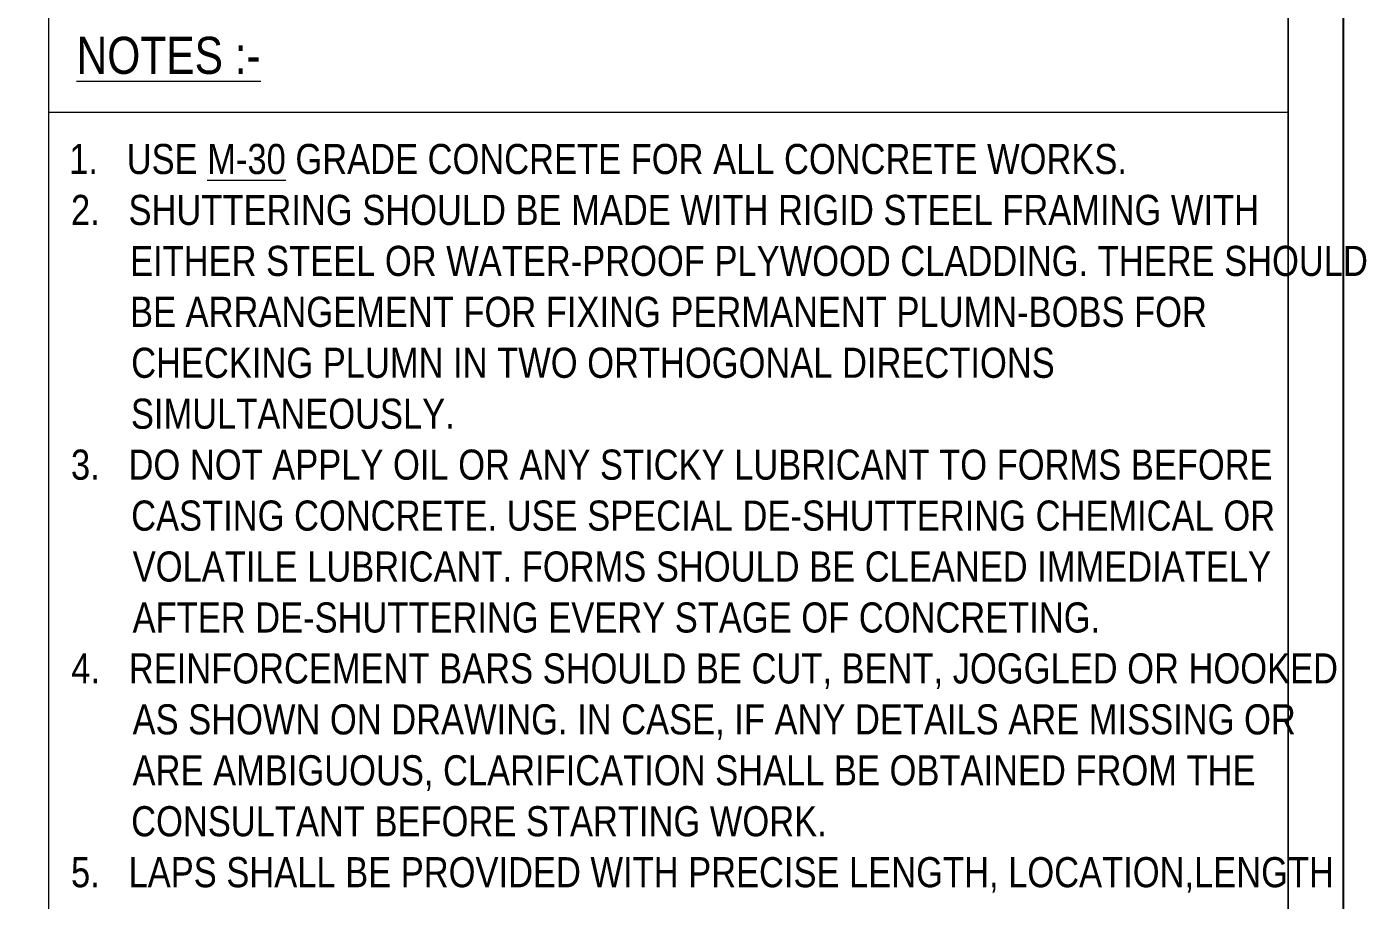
# Model space of a CAD drawing. Header units: millimetres. Extents: x 1112055 to 3390982, y -148532 to 766891.
# Drawn here: x 1789772 to 1796076, y 376067 to 380181 of the extents above; entities that cross this region are included whole.
import ezdxf

# ---------------------------------------------------------------- set-up
doc = ezdxf.new("R2010")
doc.units = ezdxf.units.MM
doc.layers.add('B TITLE BLOCK', color=250, linetype='Continuous', lineweight=0)
doc.styles.add('SWINC', font='swissc.ttf')

msp = doc.modelspace()

# ---------------------------------------------------------------- linework, layer by layer
at = {"layer": 'B TITLE BLOCK', "color": 250, "lineweight": 0}
for p, q in [((1789874.9, 384070.6), (1789874.9, 346695.2)), ((1789874.9, 379779.3), (1795708.9, 379779.3))]:
    msp.add_line(p, q, dxfattribs=at)
at = {"layer": 'B TITLE BLOCK', "color": 1, "const_width": 8.39}
msp.add_lwpolyline([(1739657.8, 384330.6), (1795968.9, 384330.6), (1795968.9, 346435.2), (1739657.8, 346435.2)], close=True, dxfattribs=at)
at = {"layer": 'B TITLE BLOCK', "color": 250, "lineweight": 0, "const_width": 8.39}
msp.add_lwpolyline([(1739917.8, 384070.6), (1795708.9, 384070.6), (1795708.9, 346695.2), (1739917.8, 346695.2)], close=True, dxfattribs=at)

# ---------------------------------------------------------------- texts
at = {"layer": 'B TITLE BLOCK', "color": 0, "lineweight": 0, "style": 'SWINC'}
for s, height, p in [('%%UNOTES :-', 174.597, (1790006.5, 379959.6)), ('1.   USE %%UM-30%%U GRADE CONCRETE FOR ALL CONCRETE WORKS.', 141.722, (1789971.7, 379487.8)), ('2.   SHUTTERING SHOULD BE MADE WITH RIGID STEEL FRAMING WITH', 141.722, (1789980.2, 379247.9)), ('EITHER STEEL OR WATER-PROOF PLYWOOD CLADDING. THERE SHOULD', 141.722, (1790258, 379007.9)), ('BE ARRANGEMENT FOR FIXING PERMANENT PLUMN-BOBS FOR', 141.722, (1790258, 378768)), ('CHECKING PLUMN IN TWO ORTHOGONAL DIRECTIONS', 141.722, (1790263.5, 378528)), ('SIMULTANEOUSLY.', 141.722, (1790262.2, 378288.1)), ('3.   DO NOT APPLY OIL OR ANY STICKY LUBRICANT TO FORMS BEFORE', 141.722, (1789980.1, 378048.2)), ('CASTING CONCRETE. USE SPECIAL DE-SHUTTERING CHEMICAL OR', 141.722, (1790263.5, 377808.2)), ('VOLATILE LUBRICANT. FORMS SHOULD BE CLEANED IMMEDIATELY', 141.722, (1790270.6, 377568.3)), ('AFTER DE-SHUTTERING EVERY STAGE OF CONCRETING.', 141.722, (1790270.1, 377328.3)), ('4.   REINFORCEMENT BARS SHOULD BE CUT, BENT, JOGGLED OR HOOKED', 141.722, (1789981.6, 377088.4)), ('AS SHOWN ON DRAWING. IN CASE, IF ANY DETAILS ARE MISSING OR', 141.722, (1790270.1, 376848.4)), ('ARE AMBIGUOUS, CLARIFICATION SHALL BE OBTAINED FROM THE', 141.722, (1790270.1, 376608.5)), ('CONSULTANT BEFORE STARTING WORK.', 141.722, (1790263.5, 376368.6)), ('5.   LAPS SHALL BE PROVIDED WITH PRECISE LENGTH, LOCATION,LENGTH', 141.722, (1789980.2, 376128.6))]:
    msp.add_text(s, height=height, dxfattribs=at).set_placement(p)

doc.saveas('drawing.dxf')
